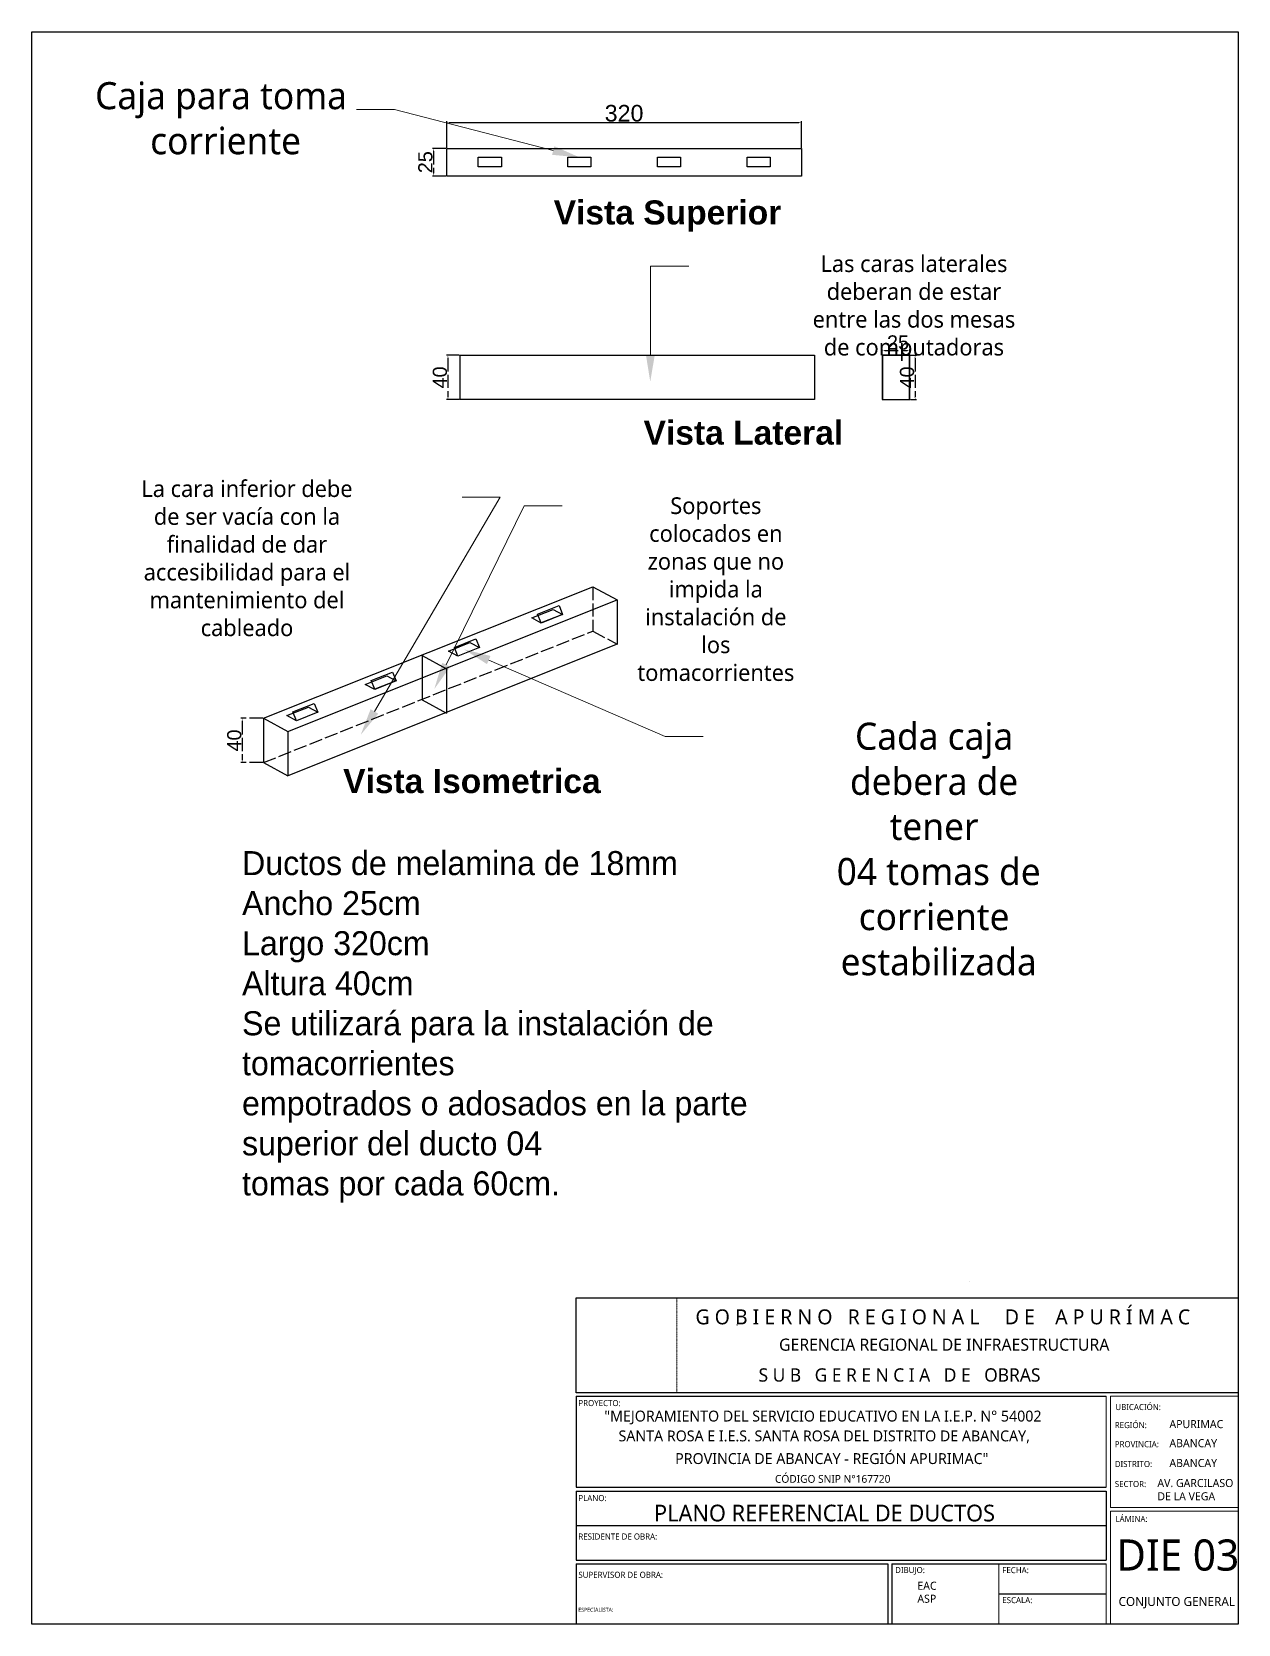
# Model space of a CAD drawing. Header units: millimetres. Extents: x 600 to 5666, y 8 to 1453.
# Drawn here: x 3251 to 4340, y 11 to 1449 of the extents above; entities that cross this region are included whole.
import ezdxf
from ezdxf import colors
from ezdxf.entities.mleader import LeaderData, LeaderLine
from ezdxf.math import Vec2, Vec3

# ---------------------------------------------------------------- set-up
doc = ezdxf.new("R2010")
doc.units = ezdxf.units.MM
for name, pattern in [('ACAD_ISO02W100', [15, 12, -3]), ('CONTINUA', [0]), ('DASHDOT', [1, 0.5, -0.25, 0, -0.25])]:
    doc.linetypes.add(name, pattern=pattern)
for name, color, linetype, lineweight in [('AGUA', 92, 'DASHDOT', 50), ('GRAFO 3', 7, 'Continuous', 30), ('IE_ALIMENTADORES', 5, 'Continuous', 30), ('LINEAS_IND.', 252, 'Continuous', 5), ('Membrete', 250, 'Continuous', 15)]:
    doc.layers.add(name, color=color, linetype=linetype, lineweight=lineweight)
doc.styles.add('Generales', font='trebuc.ttf', dxfattribs={"height": 0.22})
doc.styles.add('MtXpl_Trebuchet_MS', font='trebucbd.ttf')
doc.styles.add('Percy  01', font='BASKVILL.TTF')
doc.styles.get("Standard").update_dxf_attribs({"font": 'arial.ttf'})
doc.dimstyles.new('ISO-25', dxfattribs={"dimtxt": 2.5, "dimasz": 2.5, "dimexe": 1.25, "dimexo": 0.625, "dimtad": 1, "dimtxsty": 'Standard', "dimcen": 2.5, "dimadec": 0, "dimazin": 0, "dimtfac": 1, "dimtmove": 0, "dimatfit": 3, "dimfxl": 1, "dimarcsym": 0})

# ---------------------------------------------------------------- blocks, each defined once
blk = doc.blocks.new('*D17')
at = {"color": 0, "linetype": 'ACAD_ISO02W100', "lineweight": -2, "transparency": 16777216}
for p, q in [((3625, 1343.4), (3612.4, 1343.4)), ((3613.7, 1340.9), (3613.7, 1320.9)), ((3625, 1318.4), (3612.4, 1318.4))]:
    blk.add_line(p, q, dxfattribs=at)
at = {"color": 0, "linetype": 'ACAD_ISO02W100', "transparency": 16777216}
for points in [[(3613.3, 1340.9), (3614.1, 1340.9), (3613.7, 1343.4)], [(3613.3, 1320.9), (3614.1, 1320.9), (3613.7, 1318.4)]]:
    blk.add_solid(points, dxfattribs=at)
at = {"layer": 'Defpoints', "color": 0, "linetype": 'ACAD_ISO02W100', "transparency": 16777216}
for p in [(3625.7, 1343.4), (3613.7, 1318.4), (3625.7, 1318.4)]:
    blk.add_point(p, dxfattribs=at)
at = {"color": 0, "linetype": 'ACAD_ISO02W100', "transparency": 16777216, "insert": (3606.5, 1330.9), "char_height": 2.5, "attachment_point": 5, "rotation": 90}
blk.add_mtext('{\\H5.12024x;25}', dxfattribs=at)
blk = doc.blocks.new('*D18')
at = {"color": 0, "linetype": 'ACAD_ISO02W100', "lineweight": -2, "transparency": 16777216}
for p, q in [((3636.8, 1156.6), (3625.5, 1156.6)), ((3626.8, 1154.1), (3626.8, 1119.1)), ((3636.8, 1116.6), (3625.5, 1116.6))]:
    blk.add_line(p, q, dxfattribs=at)
at = {"color": 0, "linetype": 'ACAD_ISO02W100', "transparency": 16777216}
for points in [[(3626.4, 1154.1), (3627.2, 1154.1), (3626.8, 1156.6)], [(3626.4, 1119.1), (3627.2, 1119.1), (3626.8, 1116.6)]]:
    blk.add_solid(points, dxfattribs=at)
at = {"layer": 'Defpoints', "color": 0, "linetype": 'ACAD_ISO02W100', "transparency": 16777216}
for p in [(3637.4, 1156.6), (3626.8, 1116.6), (3637.4, 1116.6)]:
    blk.add_point(p, dxfattribs=at)
at = {"color": 0, "linetype": 'ACAD_ISO02W100', "transparency": 16777216, "insert": (3619.6, 1136.6), "char_height": 2.5, "attachment_point": 5, "rotation": 90}
blk.add_mtext('{\\H5.12024x;40}', dxfattribs=at)
blk = doc.blocks.new('*D19')
at = {"color": 0, "linetype": 'ACAD_ISO02W100', "lineweight": -2, "transparency": 16777216}
for p, q in [((4018.5, 1157.3), (4018.5, 1162.2)), ((4021, 1160.9), (4041, 1160.9)), ((4043.5, 1157.3), (4043.5, 1162.2))]:
    blk.add_line(p, q, dxfattribs=at)
at = {"color": 0, "linetype": 'ACAD_ISO02W100', "transparency": 16777216}
for points in [[(4021, 1161.3), (4021, 1160.5), (4018.5, 1160.9)], [(4041, 1161.3), (4041, 1160.5), (4043.5, 1160.9)]]:
    blk.add_solid(points, dxfattribs=at)
at = {"layer": 'Defpoints', "color": 0, "linetype": 'ACAD_ISO02W100', "transparency": 16777216}
for p in [(4018.5, 1156.6), (4043.5, 1160.9), (4043.5, 1156.6)]:
    blk.add_point(p, dxfattribs=at)
at = {"color": 0, "linetype": 'ACAD_ISO02W100', "transparency": 16777216, "insert": (4032.8, 1168.1), "char_height": 2.5, "attachment_point": 5}
blk.add_mtext('{\\H5.12024x;25}', dxfattribs=at)
blk = doc.blocks.new('*D20')
at = {"color": 0, "linetype": 'ACAD_ISO02W100', "lineweight": -2, "transparency": 16777216}
for p, q in [((4044.1, 1156.6), (4049.4, 1156.6)), ((4048.2, 1154.1), (4048.2, 1119.1)), ((4044.1, 1116.6), (4049.4, 1116.6))]:
    blk.add_line(p, q, dxfattribs=at)
at = {"color": 0, "linetype": 'ACAD_ISO02W100', "transparency": 16777216}
for points in [[(4047.8, 1154.1), (4048.6, 1154.1), (4048.2, 1156.6)], [(4047.8, 1119.1), (4048.6, 1119.1), (4048.2, 1116.6)]]:
    blk.add_solid(points, dxfattribs=at)
at = {"layer": 'Defpoints', "color": 0, "linetype": 'ACAD_ISO02W100', "transparency": 16777216}
for p in [(4043.5, 1156.6), (4043.5, 1116.6), (4048.2, 1116.6)]:
    blk.add_point(p, dxfattribs=at)
at = {"color": 0, "linetype": 'ACAD_ISO02W100', "transparency": 16777216, "insert": (4041, 1136.6), "char_height": 2.5, "width": 3.673, "attachment_point": 5, "rotation": 90}
blk.add_mtext('{\\H5.12024x;40}', dxfattribs=at)
blk = doc.blocks.new('*D21')
at = {"color": 0, "linetype": 'ACAD_ISO02W100', "lineweight": -2, "transparency": 16777216}
for p, q in [((3459.7, 828.9), (3440, 828.9)), ((3441.2, 826.4), (3441.2, 791.4)), ((3459.7, 788.9), (3440, 788.9))]:
    blk.add_line(p, q, dxfattribs=at)
at = {"color": 0, "linetype": 'ACAD_ISO02W100', "transparency": 16777216}
for points in [[(3440.8, 826.4), (3441.6, 826.4), (3441.2, 828.9)], [(3440.8, 791.4), (3441.6, 791.4), (3441.2, 788.9)]]:
    blk.add_solid(points, dxfattribs=at)
at = {"layer": 'Defpoints', "color": 0, "linetype": 'ACAD_ISO02W100', "transparency": 16777216}
for p in [(3460.3, 828.9), (3441.2, 788.9), (3460.3, 788.9)]:
    blk.add_point(p, dxfattribs=at)
at = {"color": 0, "linetype": 'ACAD_ISO02W100', "transparency": 16777216, "insert": (3434.1, 808.9), "char_height": 2.5, "attachment_point": 5, "rotation": 90}
blk.add_mtext('{\\H5.12024x;40}', dxfattribs=at)
blk = doc.blocks.new('*D36')
at = {"color": 0, "lineweight": -2, "transparency": 16777216}
for p, q in [((3625.7, 1344), (3625.7, 1367.9)), ((3628.2, 1366.7), (3943.2, 1366.7)), ((3945.7, 1344), (3945.7, 1367.9))]:
    blk.add_line(p, q, dxfattribs=at)
at = {"color": 0, "transparency": 16777216}
for points in [[(3628.2, 1367.1), (3628.2, 1366.3), (3625.7, 1366.7)], [(3943.2, 1367.1), (3943.2, 1366.3), (3945.7, 1366.7)]]:
    blk.add_solid(points, dxfattribs=at)
at = {"layer": 'Defpoints', "color": 0, "transparency": 16777216}
for p in [(3945.7, 1366.7), (3625.7, 1343.4), (3945.7, 1343.4)]:
    blk.add_point(p, dxfattribs=at)
at = {"color": 0, "transparency": 16777216, "insert": (3785.7, 1375), "char_height": 2.5, "attachment_point": 5}
blk.add_mtext('{\\H6x;320}', dxfattribs=at)

msp = doc.modelspace()

# ---------------------------------------------------------------- linework, layer by layer
for p, q in [((3625.654, 1318.371), (3625.654, 1343.371)), ((3625.654, 1343.371), (3625.654, 1343.371)), ((3625.654, 1343.371), (3945.654, 1343.371)), ((3945.654, 1343.371), (3945.654, 1318.371)), ((3945.654, 1318.371), (3625.654, 1318.371)), ((3637.378, 1156.632), (3637.378, 1116.632)), ((3637.378, 1156.632), (3957.378, 1156.632)), ((3957.378, 1156.632), (3957.378, 1116.632)), ((4043.49, 1156.632), (4018.49, 1156.632)), ((4018.49, 1156.632), (4018.49, 1116.632)), ((4043.49, 1156.452), (4018.49, 1156.452)), ((4018.67, 1156.632), (4018.67, 1116.632)), ((4043.31, 1116.632), (4043.31, 1156.632)), ((4043.49, 1116.632), (4043.49, 1156.632)), ((3957.378, 1116.632), (3637.378, 1116.632)), ((4018.49, 1116.812), (4043.49, 1116.812)), ((4018.49, 1116.632), (4043.49, 1116.632)), ((3460.309, 828.903), (3757.454, 947.667)), ((3482.311, 817.031), (3779.456, 935.795)), ((3757.454, 947.667), (3779.456, 935.795)), ((3779.456, 935.795), (3779.456, 895.795)), ((3779.456, 895.795), (3482.311, 777.031)), ((3603.506, 885.514), (3625.507, 873.642)), ((3603.506, 885.514), (3603.506, 845.514)), ((3625.507, 873.642), (3625.507, 833.642)), ((3603.506, 845.514), (3625.507, 833.642)), ((3460.309, 828.903), (3482.311, 817.031)), ((3460.309, 828.903), (3460.309, 788.903)), ((3482.311, 817.031), (3482.311, 777.031)), ((3460.309, 788.903), (3482.311, 777.031))]:
    msp.add_line(p, q)
at = {"linetype": 'ACAD_ISO02W100'}
for p, q in [((3757.454, 947.667), (3757.454, 907.667)), ((3460.309, 788.903), (3757.454, 907.667)), ((3757.454, 907.667), (3779.456, 895.795))]:
    msp.add_line(p, q, dxfattribs=at)
for points in [[(3251.456, 1448.55), (4339.634, 1448.55), (4339.634, 11.252), (3251.456, 11.252)], [(3654.187, 1335.297), (3675.017, 1335.297), (3675.017, 1326.787), (3654.187, 1326.787)], [(3735.017, 1335.297), (3755.847, 1335.297), (3755.847, 1326.787), (3735.017, 1326.787)], [(3815.847, 1335.297), (3836.677, 1335.297), (3836.677, 1326.787), (3815.847, 1326.787)], [(3896.677, 1335.297), (3917.507, 1335.297), (3917.507, 1326.787), (3896.677, 1326.787)], [(3702.383, 919.501), (3721.729, 927.224), (3730.259, 922.621), (3710.913, 914.899)], [(3707.711, 922.921), (3727.057, 930.643), (3730.212, 922.739), (3710.866, 915.017)], [(3627.266, 889.653), (3646.612, 897.376), (3655.142, 892.773), (3635.796, 885.051)], [(3632.641, 892.954), (3651.987, 900.677), (3655.142, 892.773), (3635.796, 885.051)], [(3552.243, 859.568), (3571.589, 867.291), (3580.119, 862.688), (3560.773, 854.966)], [(3557.571, 862.988), (3576.917, 870.71), (3580.071, 862.807), (3560.726, 855.084)], [(3481.608, 831.373), (3500.954, 839.095), (3509.484, 834.492), (3490.138, 826.77)], [(3486.9, 834.614), (3506.245, 842.336), (3509.4, 834.433), (3490.055, 826.71)]]:
    msp.add_lwpolyline(points, close=True)
at = {"layer": 'AGUA', "color": 1, "lineweight": 9}
for p, q in [((3742.437, 220.084), (3742.437, 305.943)), ((3742.437, 305.943), (3833.196, 305.943)), ((3833.196, 305.943), (3833.196, 220.084)), ((3833.196, 220.084), (3742.437, 220.084))]:
    msp.add_line(p, q, dxfattribs=at)
at = {"layer": 'GRAFO 3', "color": 252, "linetype": 'Continuous', "lineweight": 9, "true_color": 0x939598}
msp.add_line((4097.162, 320.859), (4097.162, 320.859), dxfattribs=at)
at = {"layer": 'LINEAS_IND.', "color": 252, "lineweight": 9, "ltscale": 0.5, "true_color": 0x939598}
msp.add_line((3887.206, 281.492, 35.832), (3887.91, 281.125, 35.832), dxfattribs=at)
at = {"layer": 'Membrete', "color": 7, "lineweight": 30, "ltscale": 0.5}
for p, q in [((3742.437, 220.084), (3742.437, 305.943)), ((3742.437, 305.943), (4339.634, 305.943)), ((4339.634, 220.084), (3742.437, 220.084)), ((3742.437, 216.932), (4220.579, 216.932)), ((3742.437, 216.932), (3742.437, 134.818)), ((3742.515, 134.818), (4220.579, 134.818)), ((3742.515, 131.167), (4220.579, 131.167)), ((3742.515, 131.167), (3742.515, 69.074)), ((4220.579, 131.167), (4220.579, 69.074)), ((4220.579, 100.12), (3742.515, 100.12)), ((3742.515, 69.074), (4220.579, 69.074)), ((3742.515, 65.561), (4023.525, 65.561)), ((3742.515, 65.561), (3742.515, 11.252)), ((4023.525, 65.561), (4023.525, 11.252)), ((4027.175, 65.561), (4220.579, 65.561)), ((4027.175, 65.561), (4027.175, 11.252)), ((4220.579, 38.407), (4123.877, 38.407))]:
    msp.add_line(p, q, dxfattribs=at)
at = {"layer": 'Membrete', "color": 7, "lineweight": 20, "ltscale": 0.5}
msp.add_line((4339.634, 305.943), (3742.437, 305.943), dxfattribs=at)
at = {"layer": 'Membrete', "color": 7, "lineweight": 9, "ltscale": 0.5}
for p, q in [((4339.634, 220.084), (4339.634, 305.943)), ((4339.634, 220.084), (4339.634, 305.943)), ((4220.579, 134.818), (4220.579, 216.932)), ((4339.634, 216.932), (4224.543, 216.932)), ((4224.543, 216.932), (4224.543, 116.688)), ((4339.634, 116.688), (4339.634, 216.932)), ((4224.543, 116.688), (4339.634, 116.688)), ((4339.634, 113.175), (4224.543, 113.175)), ((4224.543, 113.175), (4224.543, 11.252)), ((4339.634, 11.252), (4339.634, 113.175)), ((4123.877, 65.561), (4123.877, 11.252)), ((4220.579, 11.252), (4220.579, 65.561)), ((3742.515, 11.252), (4023.525, 11.252)), ((4027.175, 11.252), (4220.579, 11.252)), ((4224.543, 11.252), (4339.634, 11.252))]:
    msp.add_line(p, q, dxfattribs=at)

# ---------------------------------------------------------------- texts
at = {"linetype": 'ACAD_ISO02W100', "char_height": 23.65061, "attachment_point": 1}
for s, insert in [('{\\fArial|b1|i0|c0|p34;\\H0.91667x;Vista Superior}', (3722.207, 1296.373)), ('{\\fArial|b1|i0|c0|p34;\\H0.91667x;Vista Lateral}', (3803.265, 1097.612)), ('{\\fArial|b1|i0|c0|p34;\\H0.91667x;Vista Isometrica}', (3532.276, 783.101)), ('{\\fAgency FB|b0|i0|c0|p34;\\H0.91667x;Ductos de melamina de 18mm\\PAncho 25cm\\H1.2197x; \\H0.81987x;\\PLargo 320cm\\H1.14647x; \\H0.87225x;\\PAltura 40cm\\H1.17088x; \\H0.85406x;\\PSe utilizará para la instalación de tomacorrientes \\H1.16274x; \\H0.86004x;\\Pempotrados o adosados en la parte superior del ducto 04 \\H1.16545x; \\H0.85804x;\\Ptomas por cada 60cm.\\H1.16455x; \\H0.8587x;\\P}', (3441.06, 709.04))]:
    msp.add_mtext_dynamic_manual_height_columns(s, width=535.59835, gutter_width=118.253, heights=[0], dxfattribs=dict(at, insert=insert))
at = {"layer": 'Membrete', "color": 7, "lineweight": 5, "style": 'Generales'}
for s, height, p in [('G O B I E R N O   R E G I O N A L     D E    A P U R Í M A C   ', 13.48784, (3850.063, 281.884)), ('GERENCIA REGIONAL DE INFRAESTRUCTURA', 10.93609, (3925.506, 258.067)), ('S U B   G E R E N C I A   D E   OBRAS', 12.02969, (3907.031, 230.149))]:
    msp.add_text(s, height=height, dxfattribs=at).set_placement(p)
at = {"layer": 'Membrete', "color": 7, "ltscale": 0.5, "style": 'Generales'}
for s, height, p in [('PROYECTO:', 5.468, (3744.444, 208.078)), ('UBICACIÓN:', 5.468, (4228.858, 204.473)), ('REGIÓN:', 5.468, (4228.332, 188.2)), ('APURIMAC', 7.2907, (4277.652, 188.2)), ('PROVINCIA:', 5.468, (4228.332, 170.961)), ('ABANCAY', 7.2907, (4277.652, 170.961)), ('DISTRITO:', 5.468, (4228.332, 153.074)), ('ABANCAY', 7.2907, (4277.652, 153.074)), ('SECTOR: ', 5.468, (4228.432, 134.998)), ('AV. GARCILASO  ', 7.29072, (4266.77, 134.998)), ('DE LA VEGA', 7.2907, (4266.757, 123.02)), ('PLANO:', 5.468, (3744.444, 122.313)), ('LÁMINA:', 5.468, (4228.938, 103.463)), ('RESIDENTE DE OBRA:', 5.46804, (3744.444, 87.615)), ('DIE 03', 28.0997, (4229.741, 59.598)), ('SUPERVISOR DE OBRA:', 5.46804, (3744.444, 53.056)), ('DIBUJO:', 5.468, (4030.186, 57.376)), ('FECHA:', 5.468, (4126.888, 57.306)), ('EAC', 7.2907, (4050.273, 42.289)), ('ASP', 7.2907, (4050.273, 30.565)), ('ESCALA:', 5.468, (4126.888, 30.221)), ('CONJUNTO GENERAL', 8.13105, (4231.759, 27.619))]:
    msp.add_text(s, height=height, dxfattribs=at).set_placement(p)
at = {"layer": 'Membrete', "color": 7, "lineweight": 9, "style": 'MtXpl_Trebuchet_MS'}
for s, height, p in [('"MEJORAMIENTO DEL SERVICIO EDUCATIVO EN LA I.E.P. N° 54002', 9.83494, (3767.875, 194.161)), ('SANTA ROSA E I.E.S. SANTA ROSA DEL DISTRITO DE ABANCAY,', 9.83494, (3780.683, 176.251)), ('PROVINCIA DE ABANCAY - REGIÓN APURIMAC"', 9.83494, (3831.765, 155.777)), ('CÓDIGO SNIP N°167720', 7.02519, (3921.817, 138.857)), ('PLANO REFERENCIAL DE DUCTOS', 15.06505, (3812.649, 104.006)), ('ESPECIALISTA:', 3.51246, (3744.394, 22.496))]:
    msp.add_text(s, height=height, dxfattribs=at).set_placement(p)

# ---------------------------------------------------------------- dimensions: what is measured, and where the dimension line sits
dim = msp.add_linear_dim(base=(3945.654, 1366.673), p1=(3625.654, 1343.371), p2=(3945.654, 1343.371), text='{\\H6x;<>}', dimstyle='ISO-25')
dim.commit()
dim.dimension.update_dxf_attribs({"geometry": '*D36', "text_midpoint": (3785.654, 1374.962)})
at = {"linetype": 'ACAD_ISO02W100'}
for base, p1, p2, picture, middle in [((3613.683, 1318.371), (3625.654, 1343.371), (3625.654, 1318.371), '*D17', (3606.522, 1330.871)), ((3626.798, 1116.632), (3637.378, 1156.632), (3637.378, 1116.632), '*D18', (3619.637, 1136.632))]:
    dim = msp.add_linear_dim(base=base, p1=p1, p2=p2, angle=90, text='{\\H5.12024x;<>}', dimstyle='ISO-25', dxfattribs=at)
    dim.commit()
    dim.dimension.update_dxf_attribs({"geometry": picture, "text_midpoint": middle})
dim = msp.add_linear_dim(base=(4043.49, 1160.913), p1=(4018.49, 1156.632), p2=(4043.49, 1156.632), text='{\\H5.12024x;<>}', dimstyle='ISO-25', dxfattribs=at)
dim.commit()
dim.dimension.update_dxf_attribs({"geometry": '*D19', "text_midpoint": (4032.811, 1160.913), "dimtype": 160})
for base, p1, p2, text, picture, middle in [((4048.188, 1116.632), (4043.49, 1156.632), (4043.49, 1116.632), '{\\H5.12024x;<>}', '*D20', (4048.188, 1136.632)), ((3441.226, 788.903), (3460.309, 828.903), (3460.309, 788.903), '{\\H5.12024x;40}', '*D21', (3441.226, 808.903))]:
    dim = msp.add_linear_dim(base=base, p1=p1, p2=p2, angle=90, text=text, dimstyle='ISO-25', dxfattribs=at)
    dim.commit()
    dim.dimension.update_dxf_attribs({"geometry": picture, "text_midpoint": middle, "dimtype": 160})

# ---------------------------------------------------------------- leaders
at = {"layer": 'IE_ALIMENTADORES', "linetype": 'CONTINUA'}
ml = msp.add_multileader_mtext('Standard', dxfattribs=at)
ml.set_content('{\\fTrebuchet MS|b0|i0|c0|p34;Caja para toma\\P corriente }', color=256, style='Percy  01')
ml.set_leader_properties(color=256, linetype='ByLayer', lineweight=0)
ml.build(insert=Vec2(0, 0))
ml.multileader.update_dxf_attribs({"text_right_attachment_type": 7, "dogleg_length": 0.36, "arrow_head_size": 24.42, "scale": 0.5})
ctx = ml.context
ctx.base_point, ctx.scale, ctx.char_height, ctx.arrow_head_size, ctx.landing_gap_size, ctx.plane_origin = Vec3(3299.821, 1390.785), 0.5, 24.41991, 24.42, 7.326, Vec3(4480.425, 1216.122)
ctx.right_attachment, ctx.text_align_type = 7, 1
notes = []
notes.append((ctx, [(1, (1, 1, 0), (3578.701, 1378.411), (-1, 0), 34.368, [(0, [(3745.432, 1335.297)], 0, [])])]))
ctx.mtext.insert, ctx.mtext.alignment, ctx.mtext.flow_direction = Vec3(3422.077, 1403.16), 2, 5
ml = msp.add_multileader_mtext('Standard', dxfattribs=at)
ml.set_content('{\\fTrebuchet MS|b0|i0|c0|p34;Las caras laterales deberan de estar entre las dos mesas de computadoras }', color=256, style='Percy  01')
ml.set_leader_properties(color=256, linetype='ByLayer', lineweight=0)
ml.build(insert=Vec2(0, 0))
ml.multileader.update_dxf_attribs({"text_right_attachment_type": 7, "dogleg_length": 0.36, "arrow_head_size": 24.42, "scale": 0.5})
ctx = ml.context
ctx.base_point, ctx.scale, ctx.char_height, ctx.arrow_head_size, ctx.landing_gap_size, ctx.plane_origin = Vec3(3844.037, 1237.164), 0.5, 15.065, 24.42, 7.326, Vec3(4520.26, 1284.729)
ctx.right_attachment, ctx.text_align_type = 7, 1
notes.append((ctx, [(0, (1, 1, 0), (3809.669, 1237.164), (1, 0), 34.368, [(0, [(3809.318, 1132.685)], 0, [])])]))
ctx.mtext.insert, ctx.mtext.width, ctx.mtext.alignment, ctx.mtext.flow_direction = Vec3(4047.193, 1246.827), 412.29285, 2, 5
at = {"layer": 'IE_ALIMENTADORES', "color": 3, "linetype": 'CONTINUA'}
ml = msp.add_multileader_mtext('Standard', dxfattribs=at)
ml.set_content('{\\fTrebuchet MS|b0|i0|c0|p34;La cara inferior debe de ser vacía con la finalidad de dar accesibilidad para el mantenimiento del cableado }', color=3, style='Percy  01')
ml.set_leader_properties(color=256, linetype='ByLayer', lineweight=0)
ml.build(insert=Vec2(0, 0))
ml.multileader.update_dxf_attribs({"text_right_attachment_type": 7, "dogleg_length": 0.36, "arrow_head_size": 24.42, "scale": 0.5})
ctx = ml.context
ctx.base_point, ctx.scale, ctx.char_height, ctx.arrow_head_size, ctx.landing_gap_size, ctx.plane_origin = Vec3(3251.456, 1036.102), 0.5, 15.065, 24.42, 7.326, Vec3(4690.755, 1051.921)
ctx.right_attachment, ctx.text_align_type = 7, 1
notes.append((ctx, [(1, (1, 1, 0), (3673.946, 1028.468), (-1, 0), 34.368, [(0, [(3548.129, 814.046)], 0, [])])]))
ctx.mtext.insert, ctx.mtext.width, ctx.mtext.defined_height, ctx.mtext.alignment, ctx.mtext.flow_direction = Vec3(3445.517, 1043.736), 412.15645, 659.253, 2, 5
ml = msp.add_multileader_mtext('Standard', dxfattribs=at)
ml.set_content('{\\fTrebuchet MS|b0|i0|c0|p34;Soportes colocados en zonas que no impida la instalación de los tomacorrientes }', color=3, style='Percy  01')
ml.set_leader_properties(color=256, linetype='ByLayer', lineweight=0)
ml.build(insert=Vec2(0, 0))
ml.multileader.update_dxf_attribs({"text_right_attachment_type": 7, "dogleg_length": 0.36, "arrow_head_size": 24.42, "scale": 0.5})
ctx = ml.context
ctx.base_point, ctx.scale, ctx.char_height, ctx.arrow_head_size, ctx.landing_gap_size, ctx.plane_origin = Vec3(3729.85, 1020.752), 0.5, 15.065, 24.42, 7.326, Vec3(4592.012, 1036.87)
ctx.right_attachment, ctx.text_align_type = 7, 1
notes.append((ctx, [(0, (1, 1, 0), (3695.482, 1020.752), (1, 0), 34.368, [(0, [(3614.494, 855.267)], 0, [])])]))
ctx.mtext.insert, ctx.mtext.width, ctx.mtext.defined_height, ctx.mtext.alignment, ctx.mtext.flow_direction = Vec3(3868.5, 1028.386), 281.57757, 659.253, 2, 5
at = {"layer": 'IE_ALIMENTADORES', "linetype": 'CONTINUA'}
ml = msp.add_multileader_mtext('Standard', dxfattribs=at)
ml.set_content('{\\fTrebuchet MS|b0|i0|c0|p34;Cada caja debera de tener\\P 04 tomas de corriente\\P estabilizada }', color=256, style='Percy  01')
ml.set_leader_properties(color=256, linetype='ByLayer', lineweight=0)
ml.build(insert=Vec2(0, 0))
ml.multileader.update_dxf_attribs({"text_right_attachment_type": 7, "dogleg_length": 0.36, "arrow_head_size": 24.42, "scale": 0.5})
ctx = ml.context
ctx.base_point, ctx.scale, ctx.char_height, ctx.arrow_head_size, ctx.landing_gap_size, ctx.plane_origin = Vec3(3857.174, 812.566), 0.5, 24.41991, 24.42, 7.326, Vec3(4530.959, 829.083)
ctx.right_attachment, ctx.text_align_type = 7, 1
notes.append((ctx, [(0, (1, 1, 0), (3822.806, 812.566), (1, 0), 34.368, [(0, [(3641.204, 891.213)], 0, [])])]))
ctx.mtext.insert, ctx.mtext.width, ctx.mtext.alignment, ctx.mtext.flow_direction = Vec3(4065.368, 824.94), 412.29285, 2, 5
for ctx, leaders in notes:
    for number, flags, end, landing, length, lines in leaders:
        leader = LeaderData()
        leader.index, (leader.has_last_leader_line, leader.has_dogleg_vector, leader.attachment_direction) = number, flags
        leader.last_leader_point, leader.dogleg_vector, leader.dogleg_length = Vec3(end), Vec3(landing), length
        for number, points, colour, breaks in lines:
            line = LeaderLine()
            line.index, line.vertices, line.color, line.breaks = number, Vec3.list(points), colors.encode_raw_color(colour), breaks
            leader.lines.append(line)
        ctx.leaders.append(leader)

doc.saveas('drawing.dxf')
